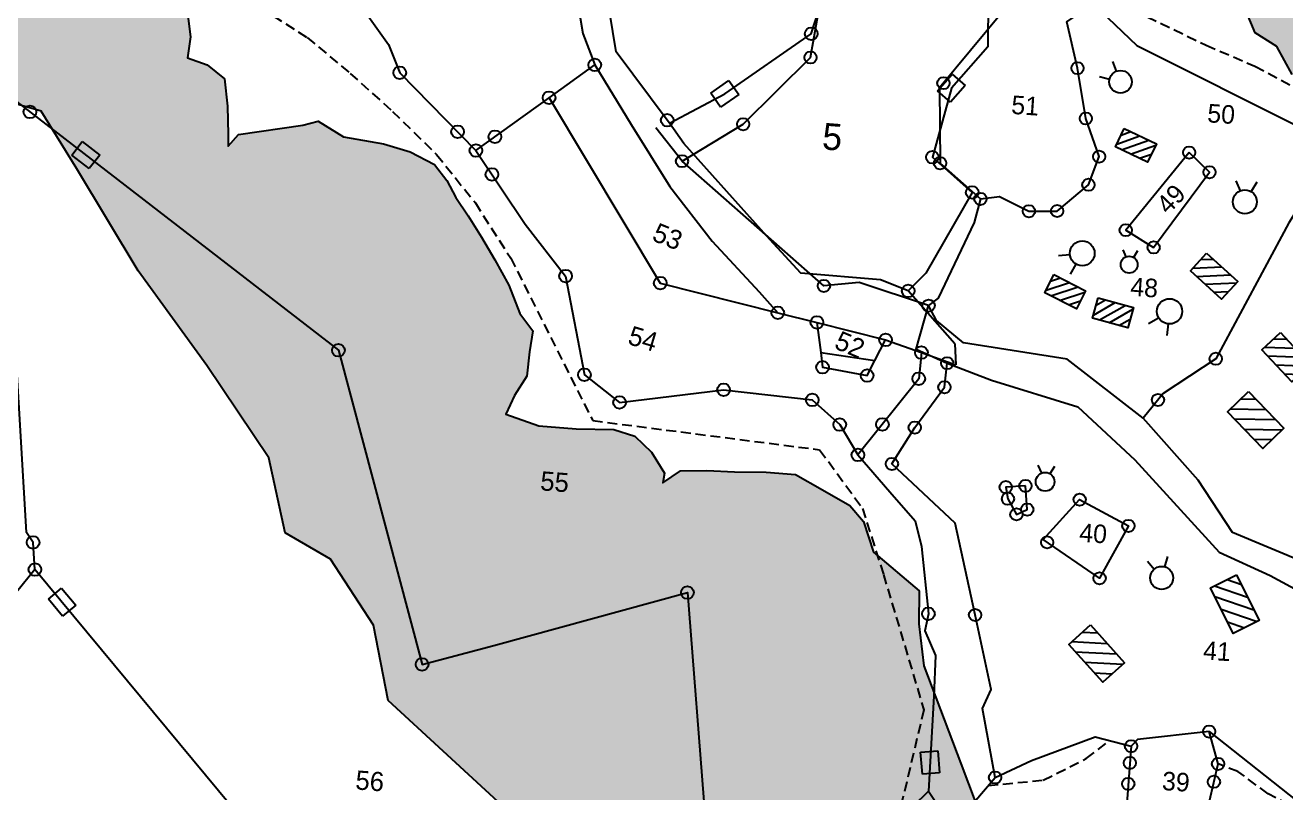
# Model space of a CAD drawing. Header units: metres. Extents: x 316291 to 322492, y 1878982 to 1885522.
# Drawn here: x 319157 to 319795, y 1882038 to 1882426 of the extents above; entities that cross this region are included whole.
import ezdxf

# ---------------------------------------------------------------- set-up
doc = ezdxf.new("R2010")
doc.units = ezdxf.units.M
doc.linetypes.add('DASHED', pattern=[0.75, 0.5, -0.25])
for name, color, linetype in [('LINE_FOOTPATH', 1, 'DASHED'), ('OFF', 1, 'Continuous'), ('OTHERS', 1, 'Continuous'), ('POLY_HATCH', 12, 'Continuous'), ('POLY_PARCEL', 6, 'Continuous'), ('POLY_ROAD', 30, 'Continuous'), ('POLY_WATER', 4, 'Continuous'), ('SYM_STONE', 1, 'Continuous'), ('SYM_WELL', 1, 'Continuous'), ('TEXT_MAPOUT', 7, 'Continuous'), ('TEXT_PARCEL', 7, 'Continuous')]:
    doc.layers.add(name, color=color, linetype=linetype)
doc.styles.add('TEXT_MAP', font='')
doc.styles.get('TEXT_MAP').set_extended_font_data('Kruti Dev 050')

# ---------------------------------------------------------------- blocks, each defined once
blk = doc.blocks.new('STONE')
blk.add_circle((0, 0), 0.851)
blk = doc.blocks.new('STONESQUARE')
at = {"layer": 'SYM_STONE'}
for p, q in [((-1.04, 0.81), (1.04, 0.81)), ((-1.04, -0.81), (-1.04, 0.81)), ((1.04, 0.81), (1.04, -0.81)), ((1.04, -0.81), (-1.04, -0.81))]:
    blk.add_line(p, q, dxfattribs=at)
blk = doc.blocks.new('MOTWELL')
for points in [[(-1.54, 2.96), (-0.8, 1.55)], [(1.54, 2.96), (0.8, 1.55)]]:
    blk.add_lwpolyline(points)
blk.add_circle((0, 0), 1.74)

msp = doc.modelspace()

# ---------------------------------------------------------------- hatches: boundary and pattern name
at = {"layer": 'OTHERS'}
h = msp.add_hatch(dxfattribs=at)
h.set_pattern_fill('ANSI31', color=256, scale=28.348884, angle=-25.32911, style=0)
h.set_pattern_definition([(19.670894, (316377.7382, 1886545.2177), (-1.1928394, 3.3368113), [])])
h.paths.add_polyline_path([(319725.02, 1882357), (319729.43, 1882366.32), (319713.16, 1882374.02), (319708.75, 1882364.7)])
h = msp.add_hatch(dxfattribs=at)
h.set_pattern_fill('ANSI31', color=256, scale=33.500175, angle=-42.26027, style=0)
h.set_pattern_definition([(2.739725, (317419.69, 1888174.2936), (-0.2001594, 4.1827355), [])])
h.paths.add_polyline_path([(319762.42, 1882287.62), (319770.61, 1882296.63), (319754.87, 1882310.94), (319746.68, 1882301.92)])
h = msp.add_hatch(dxfattribs=at)
h.set_pattern_fill('ANSI31', color=256, scale=28.310943, angle=-26.9582, style=0)
h.set_pattern_definition([(18.041804, (316466.4312, 1886558.69), (-1.0960257, 3.3648646), [])])
h.paths.add_polyline_path([(319688.98, 1882282.73), (319693.64, 1882291.91), (319677.62, 1882300.06), (319672.95, 1882290.88)])
h = msp.add_hatch(dxfattribs=at)
h.set_pattern_fill('ANSI31', color=256, scale=29.141259, angle=-15.43271, style=0)
h.set_pattern_definition([(29.56729, (315585.4093, 1885922.9846), (-1.7974526, 3.1682987), [])])
h.paths.add_polyline_path([(319714.99, 1882273.13), (319717.81, 1882283.35), (319699.97, 1882288.27), (319697.16, 1882278.06)])
h = msp.add_hatch(dxfattribs=at)
h.set_pattern_fill('ANSI31', color=256, scale=35.093954, angle=-46.99793, style=0)
h.set_pattern_definition([(358.00207, (317861.562, 1888594.1434), (0.1529367, 4.3840775), [])])
h.paths.add_polyline_path([(319798.03, 1882245.78), (319807.37, 1882254.48), (319792.17, 1882270.78), (319782.84, 1882262.07)])
h = msp.add_hatch(dxfattribs=at)
h.set_pattern_fill('ANSI31', color=256, scale=40.498406, angle=-46.0848, style=0)
h.set_pattern_definition([(358.9152, (317432.155, 1889501.5896), (0.0958405, 5.0613934), [])])
h.paths.add_polyline_path([(319783.31, 1882212.12), (319793.92, 1882222.34), (319776.08, 1882240.86), (319765.48, 1882230.65)])
h = msp.add_hatch(dxfattribs=at)
h.set_pattern_fill('ANSI31', color=256, scale=40.498406, angle=-63.67741, style=0)
h.set_pattern_definition([(341.32259, (319730.303, 1889777.671), (1.6211486, 4.795703), [])])
h.paths.add_polyline_path([(319768.27, 1882118.51), (319781.47, 1882125.04), (319770.07, 1882148.08), (319756.87, 1882141.55)])
h = msp.add_hatch(dxfattribs=at)
h.set_pattern_fill('ANSI31', color=256, scale=40.498406, angle=-47.93131, style=0)
h.set_pattern_definition([(357.06869, (317587.2887, 1889455.2515), (0.2588796, 5.055677), [])])
h.paths.add_polyline_path([(319702.34, 1882093.81), (319713.27, 1882103.68), (319696.04, 1882122.77), (319685.11, 1882112.9)])
at = {"layer": 'POLY_HATCH', "ltscale": 10}
h = msp.add_hatch(dxfattribs=at)
h.set_pattern_fill('ZIGZAG', color=256, scale=5.378167, angle=-4.28928, style=0)
h.set_pattern_definition([(355.7107, (317327.343, 1881245.552), (18.30498, 15.75073), [17.07568, -17.07568]), (85.7107, (317344.371, 1881244.275), (-15.75073, 18.30498), [17.07568, -17.07568])])
h.paths.add_polyline_path([(319666.23, 1882839.15), (319613.33, 1882834.22), (319591.41, 1882822.56), (319573.95, 1882794.5), (319580.55, 1882765.77), (319603.21, 1882742.28), (319621.48, 1882738.7), (319644.97, 1882746.2), (319665.43, 1882758.79), (319673.93, 1882775.95), (319657.98, 1882794.65), (319652.58, 1882810.71), (319668.29, 1882821.5)])
h.paths.add_polyline_path([(319439.14, 1882928.62), (319405.23, 1882973.12), (319408.65, 1883014.82), (319422.19, 1883035.66), (319486.08, 1883026.14), (319534.05, 1883017.23), (319589.04, 1883011.33), (319604.57, 1883007.22), (319602.34, 1882991.43), (319606.79, 1882973.96), (319611.54, 1882956.46), (319618.3, 1882942.07), (319614.64, 1882922.85), (319618.19, 1882905.15), (319622.58, 1882886.8), (319634.9, 1882871.69), (319645, 1882858.53), (319641.9, 1882850.78), (319615.15, 1882846.88), (319579.06, 1882840.73), (319565.14, 1882854.18), (319546.34, 1882873.61), (319533.57, 1882886.68), (319536.18, 1882911.6), (319550.12, 1882933.89), (319577.16, 1882945.45), (319575.2, 1882956.83), (319554.25, 1882955.44), (319510.75, 1882945.12), (319463.05, 1882933.92)])
h.paths.add_polyline_path([(318903, 1881851.64), (318906.7, 1881856.87), (318915.67, 1881858.77), (318916.95, 1881869.71), (318911.66, 1881883.7), (318913.06, 1881901.24), (318924.04, 1881923.76), (318925.86, 1881934.47), (318943.03, 1881939.06), (318953.79, 1881941.56), (318947.42, 1881953.43), (318939.52, 1881969.47), (318937.18, 1881988.57), (318938.02, 1881998.62), (318943.15, 1882009.26), (318957, 1882018.7), (318985.48, 1882029.24), (318995.33, 1882036.77), (318984.14, 1882050.66), (318986.22, 1882077.16), (319003.84, 1882097.52), (319001.25, 1882105.8), (318985.55, 1882120.95), (318986.62, 1882143.84), (319001.47, 1882161.48), (319016.31, 1882169.37), (319019.46, 1882175.75), (318999.9, 1882183.46), (318989.32, 1882198.22), (318989.02, 1882214.97), (318987.51, 1882232.91), (318990.67, 1882254.18), (318993.68, 1882263.69), (319003.13, 1882278.06), (319015.76, 1882288.32), (319028.79, 1882298.92), (319025.42, 1882314.06), (319021.3, 1882324.11), (319028.03, 1882346.4), (319037.38, 1882366.83), (319045.71, 1882373.74), (319054.2, 1882382.66), (319062.05, 1882395.31), (319054.43, 1882407.82), (319047.1, 1882421.61), (319060.58, 1882443.2), (319082.51, 1882454.79), (319105, 1882466.52), (319126.95, 1882470.94), (319151, 1882476.49), (319170.25, 1882474.49), (319189.42, 1882468.83), (319206.26, 1882456.72), (319223.34, 1882445.33), (319239.2, 1882432.38), (319240.78, 1882420.31), (319239.34, 1882409.76), (319249.29, 1882406.26), (319258.05, 1882399.17), (319259.49, 1882385.28), (319259.79, 1882370.92), (319259.81, 1882365.04), (319265.12, 1882370.89), (319297.57, 1882375.62), (319305.37, 1882377.79), (319318.11, 1882369.85), (319338.35, 1882366.31), (319351.93, 1882362.17), (319364.23, 1882355.73), (319370.53, 1882347.73), (319374.94, 1882339.12), (319381.33, 1882329.82), (319387.97, 1882319.03), (319394.73, 1882307.5), (319401.77, 1882294.66), (319407.42, 1882280.45), (319414.03, 1882271.68), (319412.21, 1882260.98), (319411.02, 1882248.75), (319404.67, 1882238.93), (319400.38, 1882229.52), (319416.94, 1882223.49), (319435.87, 1882222.08), (319454.89, 1882221.75), (319465.58, 1882218.38), (319474.07, 1882210.2), (319480.54, 1882199.61), (319479.71, 1882194.71), (319488.73, 1882200.83), (319502.07, 1882200.94), (319516.09, 1882200.25), (319531.99, 1882200.16), (319546.89, 1882198.86), (319560.57, 1882191.22), (319574.41, 1882183.2), (319581.25, 1882175.15), (319586.26, 1882159.7), (319609.37, 1882140.06), (319609.27, 1882123.33), (319611.72, 1882102.08), (319630.47, 1882052.61), (319641.65, 1882023.14), (319625.41, 1881990.08), (319602.13, 1881958.68), (319581.7, 1881915), (319552.87, 1881930.35), (319488.86, 1881953.99), (319436.75, 1881975.6), (319396.4, 1882033.25), (319340.86, 1882084.51), (319333.36, 1882122.74), (319311.54, 1882156.02), (319288.6, 1882169.42), (319280.33, 1882207.34), (319248.96, 1882254.14), (319214.28, 1882301.95), (319183.28, 1882353.62), (319165.3, 1882382.85), (319126.72, 1882393.73), (319120.65, 1882345.51), (319113.34, 1882330.99), (319110.45, 1882315.01), (319125.02, 1882285.66), (319119.07, 1882254.09), (319112.21, 1882220.32), (319125.3, 1882196.36), (319118.54, 1882153.92), (319100.26, 1882113.85), (319093.21, 1882082.74), (319055.36, 1882043.01), (319043.3, 1882010.38), (319005.73, 1881974.4), (318998.12, 1881950.24), (319001.66, 1881930.25), (318974.45, 1881901.78), (318951.69, 1881872.22), (318952.37, 1881853.71), (318943.44, 1881842.7), (318929.43, 1881849.4), (318913.79, 1881847.3), (318906.89, 1881845.44)])
h.paths.add_polyline_path([(318432.45, 1882009.59), (318394.4, 1882043.13), (318379.84, 1882080.69), (318369.1, 1882119.13), (318370.99, 1882140.41), (318386.51, 1882165.88), (318422.24, 1882174.78), (318448.32, 1882171.08), (318431.53, 1882205.92), (318379.4, 1882202.31), (318379.11, 1882248.65), (318387.86, 1882268.83), (318427.52, 1882283.81), (318450.46, 1882300.03), (318469.68, 1882297.43), (318482.53, 1882310.36), (318480.93, 1882323.8), (318487.25, 1882342.43), (318515.97, 1882350.7), (318541.45, 1882362.1), (318558.82, 1882360.1), (318572.52, 1882382.35), (318593.62, 1882389.45), (318608.79, 1882394.69), (318621.45, 1882389.68), (318626.21, 1882418.27), (318628.41, 1882436.06), (318616.31, 1882471.7), (318632.02, 1882491.95), (318648.76, 1882510.37), (318666.96, 1882525.22), (318689.3, 1882556.55), (318716.44, 1882582.3), (318742.57, 1882579.18), (318770.36, 1882590.41), (318796.57, 1882588.45), (318804.8, 1882586.09), (318833.28, 1882583.38), (318842.05, 1882572.88), (318838.13, 1882547.7), (318835.6, 1882517.78), (318822.39, 1882507.77), (318828.43, 1882491.69), (318849.04, 1882476.83), (318861.43, 1882452.74), (318864.04, 1882421.86), (318857.03, 1882394.02), (318850.9, 1882385.79), (318882.98, 1882377.02), (318900.6, 1882353.11), (318910.83, 1882323.4), (318907.56, 1882306.85), (318899.02, 1882289.55), (318898.1, 1882273.41), (318888.45, 1882256.76), (318920.64, 1882257.24), (318927.3, 1882241.69), (318930.2, 1882222.37), (318927.92, 1882195.9), (318913.16, 1882165.17), (318937.6, 1882139.6), (318943.32, 1882127.01), (318936.79, 1882105.5), (318921.26, 1882080.03), (318887.54, 1882066.93), (318863.14, 1882069.92), (318853.56, 1882061.95), (318875.27, 1882053.96), (318893.96, 1882044.45), (318902.84, 1882027.57), (318906.18, 1882006.48), (318895.84, 1882003.78), (318882.53, 1882000.15), (318877.92, 1881988.91), (318853.23, 1881980.34), (318847.51, 1881969.77), (318852.12, 1881957.85), (318879.85, 1881952.87), (318894.71, 1881938.44), (318890.6, 1881918.49), (318874.93, 1881898.82), (318855.34, 1881888.71), (318852.96, 1881880.2), (318879.37, 1881873.01), (318899.23, 1881855.89), (318901.24, 1881839.48), (318896.92, 1881829.7), (318889.91, 1881811.54), (318876.84, 1881796.44), (318872.43, 1881793.07), (318865.66, 1881797.83), (318878.55, 1881825.34), (318882.77, 1881835.93), (318873.76, 1881850.29), (318841.39, 1881868.99), (318846.27, 1881900.8), (318844.72, 1881930.69), (318836.61, 1881954.6), (318842.98, 1881984.08), (318849.66, 1882002.81), (318836.65, 1882023.01), (318815.11, 1882045.52), (318816.35, 1882075.57), (318824.02, 1882087.76), (318822.66, 1882115.22), (318811.7, 1882140.64), (318796.86, 1882148.78), (318796.92, 1882173), (318801.45, 1882195.22), (318799.19, 1882218.13), (318794.84, 1882240.28), (318789.12, 1882264.01), (318798.99, 1882288.23), (318801.56, 1882308.93), (318795.18, 1882331.23), (318784.39, 1882351.46), (318797.23, 1882375.83), (318807.15, 1882400.78), (318803.25, 1882426.41), (318795.77, 1882451.38), (318784.62, 1882471.63), (318771.22, 1882484.29), (318768.99, 1882495.18), (318762.25, 1882502.9), (318743.63, 1882497.64), (318726.45, 1882486.91), (318721.46, 1882473.41), (318716.39, 1882456.41), (318718.43, 1882450.34), (318705.67, 1882441.87), (318694.05, 1882431.27), (318696.4, 1882414.45), (318694.35, 1882398.15), (318686.32, 1882381.19), (318676.44, 1882364.18), (318664.89, 1882344.7), (318652.25, 1882325.49), (318646.09, 1882308.05), (318637.84, 1882271.47), (318623.51, 1882254.42), (318606.05, 1882235.02), (318603.4, 1882203.42), (318592.53, 1882187.96), (318564.85, 1882178.02), (318559.88, 1882157.31), (318572.67, 1882134.16), (318578.37, 1882112.65), (318564.09, 1882091.35), (318554.21, 1882066.94), (318551.83, 1882036.42), (318551.91, 1882006.65), (318552.92, 1881986.78), (318546.31, 1881981.36), (318520.56, 1881996.98), (318491.96, 1882009.29), (318462.66, 1882019.63)])
h = msp.add_hatch(dxfattribs=at)
h.set_pattern_fill('ZIGZAG', color=256, scale=77.991411, angle=-3.90401, style=0)
h.set_pattern_definition([(356.096, (318953.404, 1880759.262), (10.390062, 9.062547), [9.748926, -9.748926]), (86.096, (318963.13, 1880758.598), (-9.062547, 10.390062), [9.748926, -9.748926])])
h.paths.add_polyline_path([(320868.95, 1881831.96), (320868.7, 1881841.07), (320869.98, 1881846.93), (320859.27, 1881869.68), (320852.13, 1881875.41), (320844.97, 1881886.04), (320842.02, 1881896.73), (320842.07, 1881905.12), (320844.03, 1881915.82), (320846.12, 1881923.37), (320852.77, 1881943.89), (320850.05, 1881952.82), (320849.06, 1881945.89), (320843.9, 1881939.6), (320837.7, 1881938.63), (320833.03, 1881934.4), (320820.39, 1881931.42), (320812.97, 1881932.97), (320807.74, 1881941.02), (320805.97, 1881948.49), (320807.06, 1881966.94), (320805.79, 1881989.4), (320804.78, 1882008), (320799.96, 1882011.83), (320799.56, 1882018.84), (320797.47, 1882026.68), (320801.75, 1882035.48), (320800.19, 1882040.83), (320798.03, 1882052.86), (320789.61, 1882055.18), (320781.91, 1882057.81), (320773.81, 1882059.76), (320765.11, 1882068.39), (320755.35, 1882076.75), (320747.16, 1882092.69), (320736.93, 1882104.58), (320729.94, 1882117.64), (320702.9, 1882155.15), (320693.48, 1882158.24), (320686.66, 1882158.35), (320669.36, 1882164.08), (320650.77, 1882176.54), (320640.08, 1882186.7), (320636.31, 1882195.7), (320630.26, 1882202.06), (320615.14, 1882203.79), (320599.42, 1882206.96), (320585.4, 1882209.32), (320570.05, 1882212.81), (320555.02, 1882215.93), (320544.07, 1882222.27), (320533.03, 1882232.47), (320521.32, 1882227.67), (320503.65, 1882233.07), (320488.39, 1882237.96), (320470.84, 1882245.1), (320457.55, 1882242.86), (320449.82, 1882245.14), (320421.96, 1882239.7), (320415.34, 1882237.7), (320403.43, 1882240.26), (320396.24, 1882245.3), (320377.7, 1882256), (320365.07, 1882258.26), (320360.47, 1882265.22), (320349.49, 1882271.21), (320343.88, 1882273.69), (320334.99, 1882274.3), (320326.78, 1882279.76), (320320.73, 1882286.11), (320310.71, 1882290.64), (320310.75, 1882301.48), (320305.28, 1882306.04), (320299.45, 1882315.53), (320292.66, 1882321.24), (320280.93, 1882336.72), (320272.96, 1882345.66), (320258.42, 1882350.85), (320249.89, 1882356.67), (320232.66, 1882363.44), (320217.25, 1882376.38), (320205.68, 1882389.06), (320196.58, 1882407.16), (320190.42, 1882427.16), (320184.46, 1882429.66), (320170.93, 1882439.33), (320154.1, 1882446.77), (320137.79, 1882461.86), (320124.87, 1882475.33), (320118.44, 1882486.26), (320107.22, 1882504.16), (320097.4, 1882506.57), (320078.27, 1882511.03), (320071.33, 1882509.4), (320063.39, 1882513.79), (320055.37, 1882516.78), (320047.88, 1882522.54), (320042.85, 1882528.48), (320034.85, 1882547.2), (320034.29, 1882564.72), (320032.55, 1882572.53), (320015.99, 1882558.28), (319997.7, 1882554.63), (319991.42, 1882562.75), (319984.25, 1882562.89), (319980.55, 1882567.69), (319973.19, 1882570.29), (319967.65, 1882568.57), (319951.37, 1882545.56), (319945.09, 1882538.3), (319930.53, 1882543.13), (319915.57, 1882542.06), (319906.59, 1882546.52), (319891.43, 1882552.79), (319881, 1882566.79), (319867.05, 1882570.19), (319853.63, 1882571.11), (319847.13, 1882583.79), (319830.32, 1882617.1), (319822.27, 1882619.75), (319817.82, 1882623.89), (319815.4, 1882632.1), (319813.86, 1882637.8), (319816.8, 1882647.39), (319817.91, 1882656.05), (319816.57, 1882669.78), (319812.79, 1882691.36), (319807.32, 1882690.69), (319802.45, 1882693.82), (319795.58, 1882693.24), (319772.53, 1882699.36), (319766.27, 1882702.58), (319757.62, 1882711.91), (319753.76, 1882719.52), (319751.25, 1882726.33), (319751.22, 1882733.67), (319739.85, 1882738.99), (319729, 1882736.59), (319719.6, 1882734.78), (319711.71, 1882739.87), (319702.66, 1882743.28), (319696.48, 1882752.79), (319686.41, 1882756.63), (319682.48, 1882763.19), (319679.89, 1882768.96), (319673.96, 1882764.12), (319669.58, 1882740.99), (319671.15, 1882733.73), (319677.34, 1882720.76), (319683.04, 1882708.34), (319693.45, 1882703.44), (319702.51, 1882701.78), (319715.88, 1882701.91), (319723.75, 1882690.39), (319729.06, 1882672.24), (319753.36, 1882655.94), (319778.07, 1882653.21), (319800.99, 1882662.63), (319808.84, 1882666.28), (319805.57, 1882652.9), (319805.67, 1882642.95), (319790.17, 1882623.09), (319791.1, 1882609.95), (319802.56, 1882581.97), (319795.35, 1882564.67), (319783.04, 1882549.3), (319769.92, 1882537.64), (319766.27, 1882526.38), (319746.5, 1882524.59), (319717.23, 1882552.74), (319709.3, 1882540.21), (319701.62, 1882531.32), (319695.58, 1882523.36), (319698.21, 1882504.35), (319702.45, 1882493.6), (319711.04, 1882465.81), (319720.68, 1882457.31), (319734.25, 1882452.72), (319748.21, 1882446.02), (319763.95, 1882450.17), (319772.82, 1882438.06), (319779.36, 1882422.44), (319790.41, 1882415.41), (319798.09, 1882401.29), (319816.67, 1882393.22), (319831.95, 1882390.61), (319850.02, 1882390.42), (319858.14, 1882395.12), (319868.15, 1882398.35), (319880.18, 1882402.42), (319889.7, 1882405.68), (319888.94, 1882416), (319885.77, 1882426.98), (319885.33, 1882434.84), (319894.46, 1882439.59), (319903.58, 1882451.2), (319915.96, 1882453.29), (319927.26, 1882453.99), (319939.25, 1882457.57), (319950.44, 1882463.66), (319958.93, 1882473.35), (319973.33, 1882497.8), (319972.23, 1882481.73), (319973.18, 1882467), (319983.29, 1882450.16), (319994.74, 1882438.62), (320005.87, 1882429.55), (320026.1, 1882424.74), (320042.31, 1882437.54), (320059.81, 1882447.88), (320074.62, 1882457.35), (320075.72, 1882450.46), (320079.32, 1882433.96), (320083.47, 1882417.95), (320089.83, 1882411.23), (320100.86, 1882403.66), (320124.74, 1882399.93), (320154.39, 1882396.34), (320135.78, 1882385.03), (320099.07, 1882369.71), (320088.59, 1882369.9), (320078.28, 1882372.7), (320069.76, 1882378.52), (320062.05, 1882388.48), (320039.32, 1882424.82), (320032.36, 1882416), (320027.02, 1882409.52), (320022.27, 1882404.46), (320015.12, 1882400.06), (320006.5, 1882395.75), (319994.51, 1882392.17), (319971.61, 1882393.73), (319952.13, 1882402.4), (319935.82, 1882421.61), (319929.64, 1882417.14), (319903.4, 1882393.06), (319913.82, 1882372.99), (319926.92, 1882353.79), (319945.63, 1882339.96), (319974.51, 1882325.43), (319987.06, 1882328.76), (319994.95, 1882340.78), (320011.99, 1882325.49), (320006.04, 1882311.25), (320010.85, 1882285.82), (320014.89, 1882260.43), (320025.72, 1882238.77), (320052.24, 1882231.73), (320064.39, 1882229.33), (320091.05, 1882220.71), (320107.8, 1882224.28), (320125.21, 1882222.04), (320123.36, 1882206.48), (320130.69, 1882187.15), (320141.63, 1882167.05), (320153.5, 1882160.48), (320159.31, 1882149.62), (320179.25, 1882146.17), (320211.85, 1882147.61), (320239.49, 1882157.23), (320274.53, 1882186.75), (320274.98, 1882197.18), (320285.75, 1882205.33), (320302.97, 1882215.67), (320334.5, 1882228.47), (320337.47, 1882191.34), (320343.35, 1882181.53), (320354.38, 1882170.31), (320345.21, 1882113.48), (320353.86, 1882104.15), (320361.88, 1882101.16), (320373.7, 1882097.2), (320384.74, 1882102.39), (320390.08, 1882106.22), (320396.38, 1882113.83), (320419.23, 1882115.07), (320426.06, 1882104.82), (320445.91, 1882087.73), (320458.98, 1882081.59), (320481.51, 1882075.51), (320490.17, 1882076.67), (320503.85, 1882089.72), (320514.89, 1882084.77), (320536, 1882065.5), (320548.27, 1882052.78), (320570.73, 1882030.27), (320576.35, 1882022.89), (320582.34, 1882010.59), (320594.34, 1882004.18), (320605.31, 1882008.33), (320616.62, 1882012.45), (320623.64, 1882020.36), (320642.84, 1882027.09), (320645.37, 1882015.38), (320649.67, 1882003.9), (320652.67, 1881991.46), (320653.26, 1881985.14), (320665.32, 1881968.09), (320688.3, 1881967.27), (320699.94, 1881971.77), (320711.83, 1881974.35), (320720.41, 1881978.3), (320730.35, 1881985.54), (320740.89, 1881996.15), (320752.36, 1882003.67), (320761.4, 1882008.72), (320766.72, 1882014.77), (320772.83, 1882026.81), (320781.51, 1882032.26), (320780.59, 1882018.73), (320781.43, 1882008.86), (320783.77, 1881998.89), (320790.92, 1881987.45), (320775.59, 1881978.68), (320755.4, 1881970.62), (320726.1, 1881962.05), (320694.76, 1881956.64), (320664.28, 1881951.16), (320657.67, 1881926.09), (320652.14, 1881896.4), (320657.93, 1881878.53), (320665.57, 1881864.72), (320692.07, 1881852.77), (320701.62, 1881841.28), (320692.23, 1881829.34), (320687.95, 1881820.54), (320687.21, 1881802.06), (320691.91, 1881788.81), (320697.23, 1881769.21), (320704.34, 1881742.51), (320698.08, 1881730.35), (320698.08, 1881722.66), (320715.11, 1881712.28), (320711.7, 1881701.74), (320705.51, 1881690.05), (320702.06, 1881659.31), (320700.69, 1881639.21), (320701.12, 1881625.72), (320703.95, 1881608.02), (320708.68, 1881598.27), (320717.33, 1881586.91), (320730.02, 1881575.27), (320750.74, 1881563.09), (320763.79, 1881556.81), (320779.43, 1881549.01), (320781.56, 1881540.79), (320778.06, 1881528.91), (320771.69, 1881514.53), (320769.86, 1881487.73), (320769.03, 1881475.67), (320776.26, 1881463.06), (320785.01, 1881453.03), (320800.74, 1881446.57), (320823.36, 1881442.34), (320833.99, 1881440.27), (320843.29, 1881438.29), (320849.63, 1881432.47), (320851.95, 1881426.92), (320852.56, 1881416.11), (320849.6, 1881412.27), (320852.07, 1881389.21), (320860.91, 1881380.53), (320871.27, 1881374.44), (320883.07, 1881369.6), (320893.71, 1881367.52), (320897.64, 1881365.91), (320920.17, 1881360.33), (320927.98, 1881332.17), (320942.34, 1881305.61), (320952.33, 1881294.16), (320968.95, 1881280.9), (320983.61, 1881278.56), (321006.23, 1881274.32), (321021.07, 1881274.65), (321034.49, 1881273.74), (321037.26, 1881274.9), (321057.81, 1881260.03), (321082.65, 1881248.91), (321109.75, 1881251.1), (321139.01, 1881265.26), (321168.19, 1881278.08), (321187.97, 1881291.54), (321194.07, 1881301.9), (321199.28, 1881319.04), (321199.31, 1881339.24), (321189.83, 1881338.54), (321170.32, 1881329.1), (321148.68, 1881327.88), (321136.61, 1881328.71), (321119.26, 1881331.24), (321107.16, 1881311.87), (321074.88, 1881312.72), (321048.33, 1881318.57), (321023.54, 1881310.84), (320994.13, 1881314.19), (320979.46, 1881316.54), (320978.67, 1881324.67), (320975.93, 1881343.71), (320976.94, 1881358.45), (320978.64, 1881363.72), (320982, 1881393.11), (320988.55, 1881410.17), (321003.52, 1881432.04), (321018.12, 1881448.55), (321032.26, 1881458.35), (321042.2, 1881465.75), (321047.75, 1881468.07), (321048.48, 1881478.79), (321039.09, 1881479.43), (321027.39, 1881485.61), (321023.12, 1881502.06), (321023.85, 1881512.78), (321024.67, 1881524.85), (321025.5, 1881536.91), (321020.77, 1881546.66), (321008.55, 1881564.99), (321002.76, 1881578.85), (320998.03, 1881588.6), (320978.88, 1881604.43), (320974.33, 1881616.86), (320969.09, 1881638.76), (320967.08, 1881668.52), (320961.38, 1881683.72), (320944.67, 1881695.63), (320938.43, 1881702.79), (320935.04, 1881712.45), (320929.16, 1881724.97), (320922.91, 1881732.13), (320903.25, 1881740.2), (320887.5, 1881741.89), (320892.79, 1881770.55), (320889.53, 1881776.72), (320882.04, 1881782.47), (320876.58, 1881792.28), (320872.86, 1881801.98), (320873.03, 1881812.11), (320869.96, 1881821.06)])

# ---------------------------------------------------------------- linework, layer by layer
at = {"layer": 'LINE_FOOTPATH', "ltscale": 10}
for points in [[(319533.23, 1882583.41), (319547.64, 1882569.9), (319556.74, 1882557.87), (319567.59, 1882544.82), (319577.16, 1882530.74), (319595.18, 1882515.02), (319623.87, 1882496.85), (319643.96, 1882480.46), (319671.08, 1882465.7), (319687.54, 1882453.47), (319701.64, 1882446.2), (319724.78, 1882430.51), (319754.64, 1882416.17), (319779.33, 1882405.47), (319808.5, 1882389.97)], [(319236, 1882517.82), (319225.04, 1882491.48), (319220.34, 1882472.05), (319240.07, 1882454.39), (319270.06, 1882439.2), (319299.76, 1882420.07), (319321.61, 1882401.89), (319343.02, 1882382.66), (319365.31, 1882360.85), (319384.89, 1882336.37), (319402.77, 1882308.42), (319402.77, 1882308.42), (319402.77, 1882308.42), (319444.28, 1882226.2), (319559.06, 1882211.47), (319559.06, 1882211.47), (319580.77, 1882181.8), (319591.39, 1882148.28), (319611.81, 1882079.86), (319611.81, 1882079.86), (319611.81, 1882079.86), (319598.32, 1882023.14)], [(319644.36, 1882041.54), (319672.22, 1882044.27), (319694.01, 1882055.17), (319705.93, 1882064.26)], [(320351.11, 1881736.83), (320333.78, 1881750.42), (320303.29, 1881766.84), (320286.82, 1881775.93), (320258.42, 1881792.53), (320226.37, 1881811.93), (320191.99, 1881829.89), (320160.14, 1881852.14), (320141.11, 1881861.09), (320110.4, 1881881.35), (320079.03, 1881901.34), (320032.87, 1881926.8), (320007.29, 1881938.11), (319990.2, 1881952.02), (319964.99, 1881968.72), (319915.4, 1881995.38), (319878.55, 1882005.22), (319840.34, 1882013.88), (319816.19, 1882020.95), (319786.06, 1882037.35), (319770.7, 1882048.6), (319760.67, 1882052.48)]]:
    msp.add_lwpolyline(points, dxfattribs=at)
at = {"layer": 'OFF'}
for points in [[(319644.82, 1882511.6), (319644.25, 1882415.39)], [(319607.88, 1882262.32), (319614.23, 1882284.36)], [(319627.49, 1882265.07), (319627.95, 1882254.42)], [(319614.14, 1882038.62), (319656.21, 1881976.25), (319650.22, 1881859.61)]]:
    msp.add_lwpolyline(points, dxfattribs=at)
at = {"layer": 'OTHERS'}
for points in [[(319713.16, 1882374.02), (319729.43, 1882366.32), (319725.02, 1882357), (319708.75, 1882364.7)], [(319754.87, 1882310.94), (319770.61, 1882296.63), (319762.42, 1882287.62), (319746.68, 1882301.92)], [(319677.62, 1882300.06), (319693.64, 1882291.91), (319688.98, 1882282.73), (319672.95, 1882290.88)], [(319699.97, 1882288.27), (319717.81, 1882283.35), (319714.99, 1882273.13), (319697.16, 1882278.06)], [(319792.17, 1882270.78), (319807.37, 1882254.48), (319798.03, 1882245.78), (319782.84, 1882262.07)], [(319776.08, 1882240.86), (319793.92, 1882222.34), (319783.31, 1882212.12), (319765.48, 1882230.65)], [(319770.07, 1882148.08), (319781.47, 1882125.04), (319768.27, 1882118.51), (319756.87, 1882141.55)], [(319696.04, 1882122.77), (319713.27, 1882103.68), (319702.34, 1882093.81), (319685.11, 1882112.9)]]:
    msp.add_lwpolyline(points, close=True, dxfattribs=at)
at = {"layer": 'POLY_HATCH'}
msp.add_lwpolyline([(319798.09, 1882401.29), (319790.41, 1882415.41), (319779.36, 1882422.44), (319772.82, 1882438.06), (319763.95, 1882450.17), (319748.21, 1882446.02), (319734.25, 1882452.72), (319720.68, 1882457.31), (319711.04, 1882465.81), (319702.45, 1882493.6), (319698.21, 1882504.35), (319695.58, 1882523.36), (319701.62, 1882531.32), (319709.3, 1882540.21), (319717.23, 1882552.74), (319746.5, 1882524.59), (319766.27, 1882526.38), (319769.92, 1882537.64), (319783.04, 1882549.3), (319795.35, 1882564.67)], dxfattribs=at)
at = {"layer": 'POLY_HATCH', "ltscale": 10}
for points in [[(319239.2, 1882432.38), (319240.78, 1882420.31), (319239.34, 1882409.76), (319249.29, 1882406.26), (319258.05, 1882399.17), (319259.49, 1882385.28), (319259.79, 1882370.92), (319259.81, 1882365.04), (319265.12, 1882370.89), (319297.57, 1882375.62), (319305.37, 1882377.79), (319318.11, 1882369.85), (319338.35, 1882366.31), (319351.93, 1882362.17), (319364.23, 1882355.73), (319370.53, 1882347.73), (319374.94, 1882339.12), (319381.33, 1882329.82), (319387.97, 1882319.03), (319394.73, 1882307.5), (319401.77, 1882294.66), (319407.42, 1882280.45), (319414.03, 1882271.68), (319412.21, 1882260.98), (319411.02, 1882248.75), (319404.67, 1882238.93), (319400.38, 1882229.52), (319416.94, 1882223.49), (319435.87, 1882222.08), (319454.89, 1882221.75), (319465.58, 1882218.38), (319474.07, 1882210.2), (319480.54, 1882199.61), (319479.71, 1882194.71), (319488.73, 1882200.83), (319502.07, 1882200.94), (319516.09, 1882200.25), (319531.99, 1882200.16), (319546.89, 1882198.86), (319560.57, 1882191.22), (319574.41, 1882183.2), (319581.25, 1882175.15), (319586.26, 1882159.7), (319609.37, 1882140.06), (319609.27, 1882123.33), (319611.72, 1882102.08), (319630.47, 1882052.61), (319641.65, 1882023.14)], [(319396.4, 1882033.25), (319340.86, 1882084.51), (319333.36, 1882122.74), (319311.54, 1882156.02), (319288.6, 1882169.42), (319280.33, 1882207.34), (319248.96, 1882254.14), (319214.28, 1882301.95), (319183.28, 1882353.62), (319165.3, 1882382.85), (319126.72, 1882393.73), (319120.65, 1882345.51), (319113.34, 1882330.99), (319110.45, 1882315.01), (319125.02, 1882285.66), (319119.07, 1882254.09), (319112.21, 1882220.32), (319125.3, 1882196.36), (319118.54, 1882153.92), (319100.26, 1882113.85), (319093.21, 1882082.74), (319055.36, 1882043.01), (319043.3, 1882010.38)]]:
    msp.add_lwpolyline(points, dxfattribs=at)
at = {"layer": 'POLY_PARCEL'}
for points in [[(319483.04, 1882376.66), (319511.05, 1882391.53), (319554.83, 1882421.94), (319566.53, 1882458.64), (319570.25, 1882465.09), (319587.46, 1882474.95), (319596.75, 1882527.89), (319596.51, 1882543.71)], [(319489.46, 1882357.45), (319520.39, 1882376.15), (319554.46, 1882409.92), (319561.6, 1882450.09), (319582.48, 1882467.2), (319585.59, 1882529.43)], [(319268.72, 1882506.25), (319238.16, 1882481.02), (319260.41, 1882453.57), (319285.55, 1882444.17), (319300.4, 1882458.76), (319322.96, 1882441.99), (319341.01, 1882416.44), (319346.62, 1882402.2), (319385.18, 1882362.86)], [(319681.39, 1882483.92), (319656.41, 1882486.24), (319653.17, 1882467.76), (319654.83, 1882455.07), (319651.11, 1882432.31), (319619.72, 1882394.55), (319620, 1882356.42), (319640.44, 1882338.38)], [(319640.44, 1882338.38), (319650.01, 1882339.63), (319664.99, 1882332.14), (319679.23, 1882332.25), (319695.08, 1882345.54), (319700.51, 1882359.75), (319693.77, 1882379.07), (319689.56, 1882404.52), (319684.13, 1882427.9), (319697.54, 1882437.05)], [(319697.54, 1882437.05), (319719.63, 1882416.07), (319804.11, 1882373.66)], [(319644.25, 1882415.39), (319625.73, 1882394.4), (319616.15, 1882359.49), (319636.26, 1882341.69), (319612.83, 1882300.85), (319603.88, 1882291.84)], [(319422.21, 1882389.54), (319445.33, 1882406.19)], [(319162.07, 1882150.85), (319161.12, 1882164.54), (319157.76, 1882169.62), (319144.59, 1882392.34)], [(319144.59, 1882392.34), (319146.84, 1882392.16), (319315.63, 1882261.78), (319357.93, 1882102.82), (319394.28, 1882112.33), (319492.2, 1882139.18), (319501.2, 1882024.79), (319512.33, 1881939.01)], [(319385.18, 1882362.86), (319422.21, 1882389.54)], [(319422.21, 1882389.54), (319478.44, 1882295.8), (319537.93, 1882280.73)], [(319385.18, 1882362.86), (319410.13, 1882325.65), (319430.56, 1882299.29), (319440.1, 1882249.41), (319457.84, 1882235.36), (319510.51, 1882241.77), (319555.33, 1882236.68), (319569.25, 1882224.17), (319578.47, 1882208.82)], [(319746.04, 1882361.8), (319713.96, 1882322.57), (319728.08, 1882313.82), (319756.33, 1882351.85), (319746.04, 1882361.8)], [(319823.96, 1882363.04), (319811.42, 1882350.26), (319796.55, 1882326.19), (319759.49, 1882257.51), (319732.94, 1882239.9), (319722.8, 1882227.49)], [(319614.23, 1882284.36), (319579.11, 1882296.05), (319561.24, 1882294.34), (319489.46, 1882357.45)], [(319640.44, 1882338.38), (319637.2, 1882326.48), (319618.99, 1882288.23), (319614.23, 1882284.36)], [(319557.73, 1882275.87), (319559.61, 1882260.65)], [(319587.03, 1882256.53), (319592.46, 1882267.04)], [(319559.61, 1882260.65), (319587.03, 1882256.53)], [(319559.61, 1882260.65), (319560.54, 1882253.15), (319583.12, 1882248.95), (319587.03, 1882256.53)], [(319610.54, 1882260.57), (319609.25, 1882247.35), (319578.47, 1882208.82)], [(319647.82, 1882045.6), (319641.55, 1882080.57), (319645.89, 1882090.18), (319637.73, 1882127.84), (319627.6, 1882174.26), (319595.68, 1882204.26), (319607.19, 1882222.66), (319622.2, 1882243.07), (319623.65, 1882255.26)], [(319578.47, 1882208.82), (319594.64, 1882190.16), (319607.42, 1882175.43), (319610.54, 1882162.42), (319614.08, 1882128.42), (319612.33, 1882119.77), (319617.7, 1882107.39), (319616.84, 1882086.7), (319614.14, 1882038.62)], [(319672.13, 1882166.01), (319690.64, 1882186.19), (319715.28, 1882172.92), (319700.7, 1882146.39), (319672.13, 1882166.01)], [(319162.07, 1882150.85), (319069.09, 1882036.19), (318930.13, 1881867.9), (318877.22, 1881801.17), (318861.39, 1881786.39)], [(319326.53, 1881764.48), (319220.13, 1881887.86), (319222.47, 1881895.59), (319266.29, 1881943.68), (319288.61, 1881998.21), (319162.07, 1882150.85)], [(319647.82, 1882045.6), (319666.22, 1882054.17), (319698.56, 1882066.21), (319716.67, 1882061.42)], [(319716.67, 1882061.42), (319713.66, 1882021.55), (319751.86, 1882014.79), (319760.67, 1882052.48), (319756.14, 1882068.82)], [(319756.14, 1882068.82), (319719.88, 1882064.76), (319716.67, 1882061.42)], [(319756.14, 1882068.82), (319808.75, 1882027.21)], [(319696.71, 1881877.61), (319687.82, 1881883.95), (319556.54, 1881940.54), (319570.32, 1881954.63), (319647.82, 1882045.6)], [(319512.33, 1881939.01), (319614.14, 1882038.62)]]:
    msp.add_lwpolyline(points, dxfattribs=at)
at = {"layer": 'POLY_PARCEL', "ltscale": 10}
for points in [[(319489.46, 1882357.45), (319476.14, 1882374.32)], [(319663.19, 1882193.15), (319653.25, 1882192.56), (319654.37, 1882186.65), (319658.65, 1882178.76), (319664.15, 1882181.17), (319663.19, 1882193.15)]]:
    msp.add_lwpolyline(points, dxfattribs=at)
at = {"layer": 'POLY_ROAD'}
for points in [[(319382.99, 1882584.21), (319419.89, 1882561.19), (319429.58, 1882538.52), (319435.71, 1882515.84), (319428.94, 1882482.32), (319433.81, 1882453.97), (319439.24, 1882422.01), (319445.33, 1882406.19)], [(319483.04, 1882376.66), (319481.95, 1882378.21), (319456.12, 1882412.79), (319445.67, 1882476.68), (319444.2, 1882495.44), (319449.74, 1882534.54), (319444.43, 1882544.01)], [(319445.33, 1882406.19), (319463.8, 1882376), (319483.27, 1882344.63), (319504.67, 1882316.97), (319528.42, 1882291.31), (319537.93, 1882280.73)], [(319603.88, 1882291.84), (319589.84, 1882297.41), (319549.61, 1882300.72), (319533.84, 1882317.8), (319490.3, 1882366.43), (319483.04, 1882376.66)], [(319627.49, 1882265.07), (319603.88, 1882291.84)], [(319537.93, 1882280.73), (319557.73, 1882275.87)], [(319557.73, 1882275.87), (319592.46, 1882267.04)], [(319592.46, 1882267.04), (319610.54, 1882260.57)], [(319610.54, 1882260.57), (319627.95, 1882254.42)]]:
    msp.add_lwpolyline(points, dxfattribs=at)
at = {"layer": 'POLY_WATER'}
for points in [[(319722.8, 1882227.49), (319684.38, 1882257.28), (319631.9, 1882265.48), (319618.21, 1882276.87), (319614.23, 1882284.36)], [(319607.88, 1882262.32), (319623.65, 1882255.26)], [(319623.65, 1882255.26), (319645.98, 1882246.57), (319689.73, 1882233.17), (319718.52, 1882206.27), (319761.28, 1882159.63), (319786.99, 1882147.8), (319863.14, 1882106.58), (319865.05, 1882106.32)], [(319834.43, 1882138.11), (319804.73, 1882154.27), (319768, 1882169.53), (319750.55, 1882196.03), (319722.8, 1882227.49)]]:
    msp.add_lwpolyline(points, dxfattribs=at)

# ---------------------------------------------------------------- block references
at = {"layer": 'SYM_STONE'}
for name, p, xscale, yscale, zscale, rotation in [('STONE', (319554.83, 1882421.94), 3.764716826507651, 3.764716826507651, 3.764716826507651, 355.7107211870309), ('STONE', (319554.46, 1882409.92), 3.639599198251426, 3.639599198251426, 3.639599198251426, 356.095985405272), ('STONE', (319346.62, 1882402.2), 3.764716826507651, 3.764716826507651, 3.764716826507651, 355.7107211870309), ('STONE', (319445.33, 1882406.19), 3.764716826507651, 3.764716826507651, 3.764716826507651, 355.7107211870309), ('STONE', (319689.56, 1882404.52), 3.639599198251426, 3.639599198251426, 3.639599198251426, 356.095985405272), ('STONESQUARE', (319511.05, 1882391.53), 5.37816689501093, 5.37816689501093, 5.37816689501093, 34.7820494196701), ('STONE', (319621.72, 1882396.95), 3.639599198251426, 3.639599198251426, 3.639599198251426, 356.095985405272), ('STONESQUARE', (319625.73, 1882394.4), 5.37816689501093, 5.37816689501093, 5.37816689501093, 48.57077962813525), ('STONE', (319422.21, 1882389.54), 3.764716826507651, 3.764716826507651, 3.764716826507651, 355.7107211870309), ('STONE', (319159.55, 1882382.35), 3.764716826507651, 3.764716826507651, 3.764716826507651, 355.7107211870309), ('STONE', (319481.95, 1882378.21), 3.764716826507651, 3.764716826507651, 3.764716826507651, 355.7107211870309), ('STONE', (319520.39, 1882376.15), 3.639599198251426, 3.639599198251426, 3.639599198251426, 356.095985405272), ('STONE', (319693.77, 1882379.07), 3.639599198251426, 3.639599198251426, 3.639599198251426, 356.095985405272), ('STONE', (319375.89, 1882372.34), 3.764716826507651, 3.764716826507651, 3.764716826507651, 355.7107211870309), ('STONE', (319394.81, 1882369.8), 3.764716826507651, 3.764716826507651, 3.764716826507651, 355.7107211870309), ('STONESQUARE', (319187.76, 1882360.56), 5.37816689501093, 5.37816689501093, 5.37816689501093, 322.3152904257706), ('STONE', (319385.18, 1882362.86), 3.764716826507651, 3.764716826507651, 3.764716826507651, 355.7107211870309), ('STONE', (319489.46, 1882357.45), 3.639599198251426, 3.639599198251426, 3.639599198251426, 356.095985405272), ('STONE', (319616.15, 1882359.49), 3.764716826507651, 3.764716826507651, 3.764716826507651, 355.7107211870309), ('STONE', (319620, 1882356.42), 3.639599198251426, 3.639599198251426, 3.639599198251426, 356.095985405272), ('STONE', (319700.51, 1882359.75), 3.639599198251426, 3.639599198251426, 3.639599198251426, 356.095985405272), ('STONE', (319746.04, 1882361.8), 3.639599198251426, 3.639599198251426, 3.639599198251426, 356.095985405272), ('STONE', (319393.27, 1882350.8), 3.764716826507651, 3.764716826507651, 3.764716826507651, 355.7107211870309), ('STONE', (319756.33, 1882351.85), 3.639599198251426, 3.639599198251426, 3.639599198251426, 356.095985405272), ('STONE', (319695.08, 1882345.54), 3.639599198251426, 3.639599198251426, 3.639599198251426, 356.095985405272), ('STONE', (319636.26, 1882341.69), 3.764716826507651, 3.764716826507651, 3.764716826507651, 355.7107211870309), ('STONE', (319640.44, 1882338.38), 3.639599198251426, 3.639599198251426, 3.639599198251426, 356.095985405272), ('STONE', (319664.99, 1882332.14), 3.639599198251426, 3.639599198251426, 3.639599198251426, 356.095985405272), ('STONE', (319679.23, 1882332.25), 3.639599198251426, 3.639599198251426, 3.639599198251426, 356.095985405272), ('STONE', (319713.96, 1882322.57), 3.639599198251426, 3.639599198251426, 3.639599198251426, 356.095985405272), ('STONE', (319728.08, 1882313.82), 3.639599198251426, 3.639599198251426, 3.639599198251426, 356.095985405272), ('STONE', (319430.56, 1882299.29), 3.764716826507651, 3.764716826507651, 3.764716826507651, 355.7107211870309), ('STONE', (319478.44, 1882295.8), 3.764716826507651, 3.764716826507651, 3.764716826507651, 355.7107211870309), ('STONE', (319561.24, 1882294.34), 3.639599198251426, 3.639599198251426, 3.639599198251426, 356.095985405272), ('STONE', (319603.88, 1882291.84), 3.764716826507651, 3.764716826507651, 3.764716826507651, 355.7107211870309), ('STONE', (319537.93, 1882280.73), 3.764716826507651, 3.764716826507651, 3.764716826507651, 355.7107211870309), ('STONE', (319614.23, 1882284.36), 3.639599198251426, 3.639599198251426, 3.639599198251426, 356.095985405272), ('STONE', (319557.73, 1882275.87), 3.764716826507651, 3.764716826507651, 3.764716826507651, 355.7107211870309), ('STONE', (319592.46, 1882267.04), 3.764716826507651, 3.764716826507651, 3.764716826507651, 355.7107211870309), ('STONE', (319315.63, 1882261.78), 3.764716826507651, 3.764716826507651, 3.764716826507651, 355.7107211870309), ('STONE', (319610.54, 1882260.57), 3.764716826507651, 3.764716826507651, 3.764716826507651, 355.7107211870309), ('STONE', (319623.65, 1882255.26), 3.639599198251426, 3.639599198251426, 3.639599198251426, 356.095985405272), ('STONE', (319759.49, 1882257.51), 3.639599198251426, 3.639599198251426, 3.639599198251426, 356.095985405272), ('STONE', (319440.1, 1882249.41), 3.764716826507651, 3.764716826507651, 3.764716826507651, 355.7107211870309), ('STONE', (319560.54, 1882253.15), 3.764716826507651, 3.764716826507651, 3.764716826507651, 355.7107211870309), ('STONE', (319583.12, 1882248.95), 3.764716826507651, 3.764716826507651, 3.764716826507651, 355.7107211870309), ('STONE', (319510.51, 1882241.77), 3.764716826507651, 3.764716826507651, 3.764716826507651, 355.7107211870309), ('STONE', (319609.25, 1882247.35), 3.764716826507651, 3.764716826507651, 3.764716826507651, 355.7107211870309), ('STONE', (319622.2, 1882243.07), 3.639599198251426, 3.639599198251426, 3.639599198251426, 356.095985405272), ('STONE', (319457.84, 1882235.36), 3.764716826507651, 3.764716826507651, 3.764716826507651, 355.7107211870309), ('STONE', (319555.33, 1882236.68), 3.764716826507651, 3.764716826507651, 3.764716826507651, 355.7107211870309), ('STONE', (319730.27, 1882236.63), 3.639599198251426, 3.639599198251426, 3.639599198251426, 356.095985405272), ('STONE', (319569.25, 1882224.17), 3.764716826507651, 3.764716826507651, 3.764716826507651, 355.7107211870309), ('STONE', (319590.81, 1882224.27), 3.764716826507651, 3.764716826507651, 3.764716826507651, 355.7107211870309), ('STONE', (319607.19, 1882222.66), 3.639599198251426, 3.639599198251426, 3.639599198251426, 356.095985405272), ('STONE', (319578.47, 1882208.82), 3.764716826507651, 3.764716826507651, 3.764716826507651, 355.7107211870309), ('STONE', (319595.68, 1882204.26), 3.639599198251426, 3.639599198251426, 3.639599198251426, 356.095985405272), ('STONE', (319653.25, 1882192.56), 3.639599198251426, 3.639599198251426, 3.639599198251426, 356.095985405272), ('STONE', (319663.19, 1882193.15), 3.639599198251426, 3.639599198251426, 3.639599198251426, 356.095985405272), ('STONE', (319654.37, 1882186.65), 3.639599198251426, 3.639599198251426, 3.639599198251426, 356.095985405272), ('STONE', (319658.65, 1882178.76), 3.639599198251426, 3.639599198251426, 3.639599198251426, 356.095985405272), ('STONE', (319664.15, 1882181.17), 3.639599198251426, 3.639599198251426, 3.639599198251426, 356.095985405272), ('STONE', (319161.12, 1882164.54), 3.764716826507651, 3.764716826507651, 3.764716826507651, 355.7107211870309), ('STONE', (319162.07, 1882150.85), 3.764716826507651, 3.764716826507651, 3.764716826507651, 355.7107211870309), ('STONE', (319492.2, 1882139.18), 3.764716826507651, 3.764716826507651, 3.764716826507651, 355.7107211870309), ('STONESQUARE', (319175.79, 1882134.31), 5.37816689501093, 5.37816689501093, 5.37816689501093, 309.6595474352623), ('STONE', (319614.08, 1882128.42), 3.764716826507651, 3.764716826507651, 3.764716826507651, 355.7107211870309), ('STONE', (319637.73, 1882127.84), 3.639599198251426, 3.639599198251426, 3.639599198251426, 356.095985405272), ('STONE', (319357.93, 1882102.82), 3.764716826507651, 3.764716826507651, 3.764716826507651, 355.7107211870309), ('STONE', (319756.14, 1882068.82), 3.639599198251426, 3.639599198251426, 3.639599198251426, 356.095985405272), ('STONE', (319716.67, 1882061.42), 3.639599198251426, 3.639599198251426, 3.639599198251426, 356.095985405272), ('STONESQUARE', (319614.96, 1882053.17), 5.37816689501093, 5.37816689501093, 5.37816689501093, 274.3740443850904), ('STONE', (319716.03, 1882052.96), 3.639599198251426, 3.639599198251426, 3.639599198251426, 356.095985405272), ('STONE', (319760.67, 1882052.48), 3.639599198251426, 3.639599198251426, 3.639599198251426, 356.095985405272), ('STONE', (319647.82, 1882045.6), 3.639599198251426, 3.639599198251426, 3.639599198251426, 356.095985405272), ('STONE', (319715.23, 1882042.34), 3.639599198251426, 3.639599198251426, 3.639599198251426, 356.095985405272), ('STONE', (319758.56, 1882043.45), 3.639599198251426, 3.639599198251426, 3.639599198251426, 356.095985405272)]:
    msp.add_blockref(name, p, dxfattribs=dict(at, xscale=xscale, yscale=yscale, zscale=zscale, rotation=rotation))
at = {"layer": 'SYM_STONE', "ltscale": 10, "xscale": 3.639599198251426, "yscale": 3.639599198251426, "zscale": 3.639599198251426, "rotation": 356.095985405272}
for p in [(319690.64, 1882186.19), (319715.28, 1882172.92), (319674.2, 1882164.59), (319700.7, 1882146.39)]:
    msp.add_blockref('STONE', p, dxfattribs=at)
at = {"layer": 'SYM_WELL'}
for p, xscale, yscale, zscale, rotation in [((319711.26, 1882397.66), 3.284462423660298, 3.284462423660298, 3.284462423660298, 48.8711940496111), ((319774.24, 1882336.91), 3.483316216914365, 3.483316216914365, 3.483316216914365, 356.095985405272), ((319691.94, 1882310.81), 3.600645950668741, 3.600645950668741, 3.600645950668741, 122.9303640056964), ((319736.12, 1882281.48), 3.678947566999197, 3.678947566999197, 3.678947566999197, 147.2278752611408), ((319673.16, 1882195.26), 2.728029396776094, 2.728029396776094, 2.728029396776094, 356.095985405272), ((319732.13, 1882146.59), 3.350047707762375, 3.350047707762375, 3.350047707762375, 12.56997254659523)]:
    msp.add_blockref('MOTWELL', p, dxfattribs=dict(at, xscale=xscale, yscale=yscale, zscale=zscale, rotation=rotation))
at = {"layer": 'SYM_WELL', "ltscale": 10, "xscale": 2.457461978480791, "yscale": 2.457461978480791, "zscale": 2.457461978480791, "rotation": 356.095985405272}
msp.add_blockref('MOTWELL', (319715.7, 1882305.11), dxfattribs=at)

# ---------------------------------------------------------------- texts
at = {"layer": 'TEXT_MAPOUT', "ltscale": 10, "style": 'TEXT_MAP'}
msp.add_text('5', height=13.45, rotation=355.71072, dxfattribs=at).set_placement((319560.04, 1882363.5))
at = {"layer": 'TEXT_PARCEL', "style": 'TEXT_MAP'}
for s, height, rotation, p in [('51', 9.359, 356.09599, (319655.84, 1882381.43)), ('50', 9.359, 356.09599, (319755.01, 1882377.17)), ('49', 9.359, 46.23524, (319735.36, 1882330.1)), ('48', 9.359, 356.09599, (319716.07, 1882289.38)), ('55', 9.681, 355.71072, (319417.5, 1882190.95)), ('40', 9.359, 356.09599, (319690.24, 1882164.94)), ('41', 9.359, 356.09599, (319752.9, 1882105.37)), ('56', 9.681, 355.71072, (319323.98, 1882039.59)), ('39', 9.359, 356.09599, (319732.09, 1882039.31))]:
    msp.add_text(s, height=height, rotation=rotation, dxfattribs=at).set_placement(p)
at = {"layer": 'TEXT_PARCEL', "ltscale": 10, "style": 'TEXT_MAP'}
for s, rotation, p in [('53', 337.97768, (319473.72, 1882317.56)), ('54', 343.33836, (319461.47, 1882265.06)), ('52', 337.28779, (319565.94, 1882262.97))]:
    msp.add_text(s, height=9.681, rotation=rotation, dxfattribs=at).set_placement(p)

doc.saveas('drawing.dxf')
